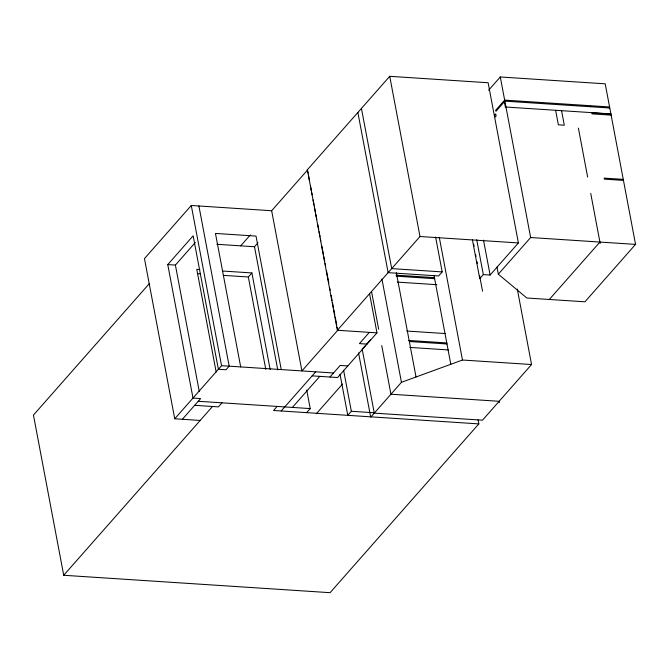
<?xml version="1.0" encoding="UTF-8"?>
<svg xmlns="http://www.w3.org/2000/svg" width="669" height="669" viewBox="0 0 669 669"><rect width="100%" height="100%" fill="white"/><g stroke="black" fill="none" stroke-linecap="round" stroke-linejoin="round"><path stroke-width="1" d="M369.589 293.842L376.965 332.861L337.36 330.269L307.464 170.102L271.656 210.735L191.275 205.483L144.471 258.594L174.734 418.786L200.182 420.45M149.237 283.715L33.45 415.081L63.722 575.273L330.076 592.684L478.837 423.895L478.059 419.789M182.369 419.279L200.616 398.582L192.99 398.08L167.76 264.589L193.149 235.781L218.378 369.271L226.005 369.773L229.183 366.177L198.91 205.977M199.262 391.39L175.395 265.083L195.298 242.504M307.096 170.077L389.734 76.316L488.127 82.747L518.4 242.939L490.109 275.043L483.319 274.599L479.748 278.647L472.381 239.627M240.706 245.841L250.34 234.919M277.777 369.965L254.496 246.744L257.916 242.855M265.794 369.413L248.333 276.991L251.904 272.944L222.777 271.037M174.734 418.786L221.548 365.675L191.275 205.483M488.604 90.231L500.295 76.977L605.211 83.826L635.55 244.386L584.949 301.803L526.837 298.006L498.321 274.19L496.975 267.023M63.722 575.273L212.483 406.493M221.991 402.83L218.42 406.886L194.671 405.33M337.36 330.269L419.998 236.517L389.734 76.316M277.125 406.434L273.554 410.482L478.837 423.895M281.189 410.983L315.701 371.83M292.403 407.421L319.782 376.363M329.959 377.032L340.17 365.441L347.805 365.943M369.33 332.359L359.412 343.615L367.047 344.109M365.625 345.254L362.188 349.151L374.28 413.133L482.483 420.199L531.554 364.53L517.296 289.092M366.997 343.699L370.425 339.802M306.636 412.648L310.215 408.583L306.728 390.102M376.965 332.861L337.594 377.533L312.147 375.869M316.337 413.735L342.503 384.039M435.586 236.993L442.184 271.907L438.613 275.963L388.137 272.659L357.873 112.467M609.283 108.57L609.785 108.01L504.861 101.153L495.938 111.28L495.737 110.234L504.669 100.107L609.584 106.965M610.396 114.458L610.897 113.897L505.973 107.04L505.48 107.6L504.367 101.713M343.598 370.2L351.359 411.276L347.78 415.332L340.019 374.264M531.554 364.53L462.471 360.022L401.45 382.3L370.701 417.197L369.857 412.723M498.321 274.19L530.634 237.528L500.295 76.977M549.316 299.469L599.926 242.061M610.931 114.073L591.839 112.827L592.04 113.872L611.123 115.118M623.265 179.359L604.174 178.113L604.375 179.158L623.458 180.404M530.634 237.528L635.55 244.386M419.998 236.517L518.4 242.939M216.873 244.285L254.496 246.744M442.184 271.907L391.708 268.612L361.444 108.42M396.04 275.143L434.532 277.652M396.232 276.18L434.733 278.697M167.76 264.589L175.395 265.083M397.428 282.117L436.857 284.693M199.889 269.54L196.77 269.339L216.171 372.023M197.355 273.663L200.483 273.864M223.362 275.36L248.333 276.991M406.744 331.038L445.245 333.555M408.374 340.429L446.867 342.938M409.612 341.541L447.068 343.983M409.838 347.412L448.339 349.929M221.548 365.675L333.522 372.993M198.241 401.283L310.215 408.583M351.359 411.276L374.214 412.765M590.501 105.719L590.694 106.764M578.392 128.122L587.633 177.034M590.727 193.408L600.185 243.466M561.559 110.669L564.302 125.212L558.364 124.827L555.621 110.285M483.511 240.129L490.109 275.043M476.721 239.686L483.319 274.599M473.685 244.235L474.07 246.276M475.617 254.454L476.002 256.495M476.972 261.604L477.357 263.645M479.673 275.904L482.566 291.232M499.409 402.705L499.149 401.3L390.939 394.225L381.748 345.572M439.282 237.303L462.471 360.022M433.997 275.31L450.806 364.279M396.324 272.668L416.034 376.973M381.932 279.015L401.45 382.3M371.529 291.5L378.654 329.198M358.559 352.923L369.806 412.48M307.656 171.13L308.049 173.179M308.434 175.236L309.404 180.371M310.374 185.505L311.344 190.64M311.729 192.697L312.122 194.746M313.092 199.88L314.062 205.015M314.447 207.072L315.417 212.207M315.81 214.256L316.78 219.39M317.75 224.525L318.72 229.659M319.105 231.717L320.075 236.851M320.468 238.9L320.852 240.957M321.822 246.092L323.378 254.304M323.763 256.361L324.733 261.495M325.117 263.553L325.51 265.601M326.48 270.736L328.805 283.062M329.775 288.197L330.168 290.246M331.138 295.38L332.108 300.515M332.493 302.572L333.463 307.707M333.848 309.755L334.826 314.89M335.211 316.947L336.766 325.159M337.151 327.216L337.736 330.294L301.92 370.927L271.656 210.735M281.248 369.572L256.018 236.082L215.46 233.431L240.689 366.921M251.904 272.944L270.142 369.464M495.754 116.498A1.422 0.636 -86.3 0 0 495.629 114.106A1.422 0.636 -86.3 0 0 494.734 115.796A1.422 0.636 -86.3 0 0 495.754 116.498"/></g></svg>
